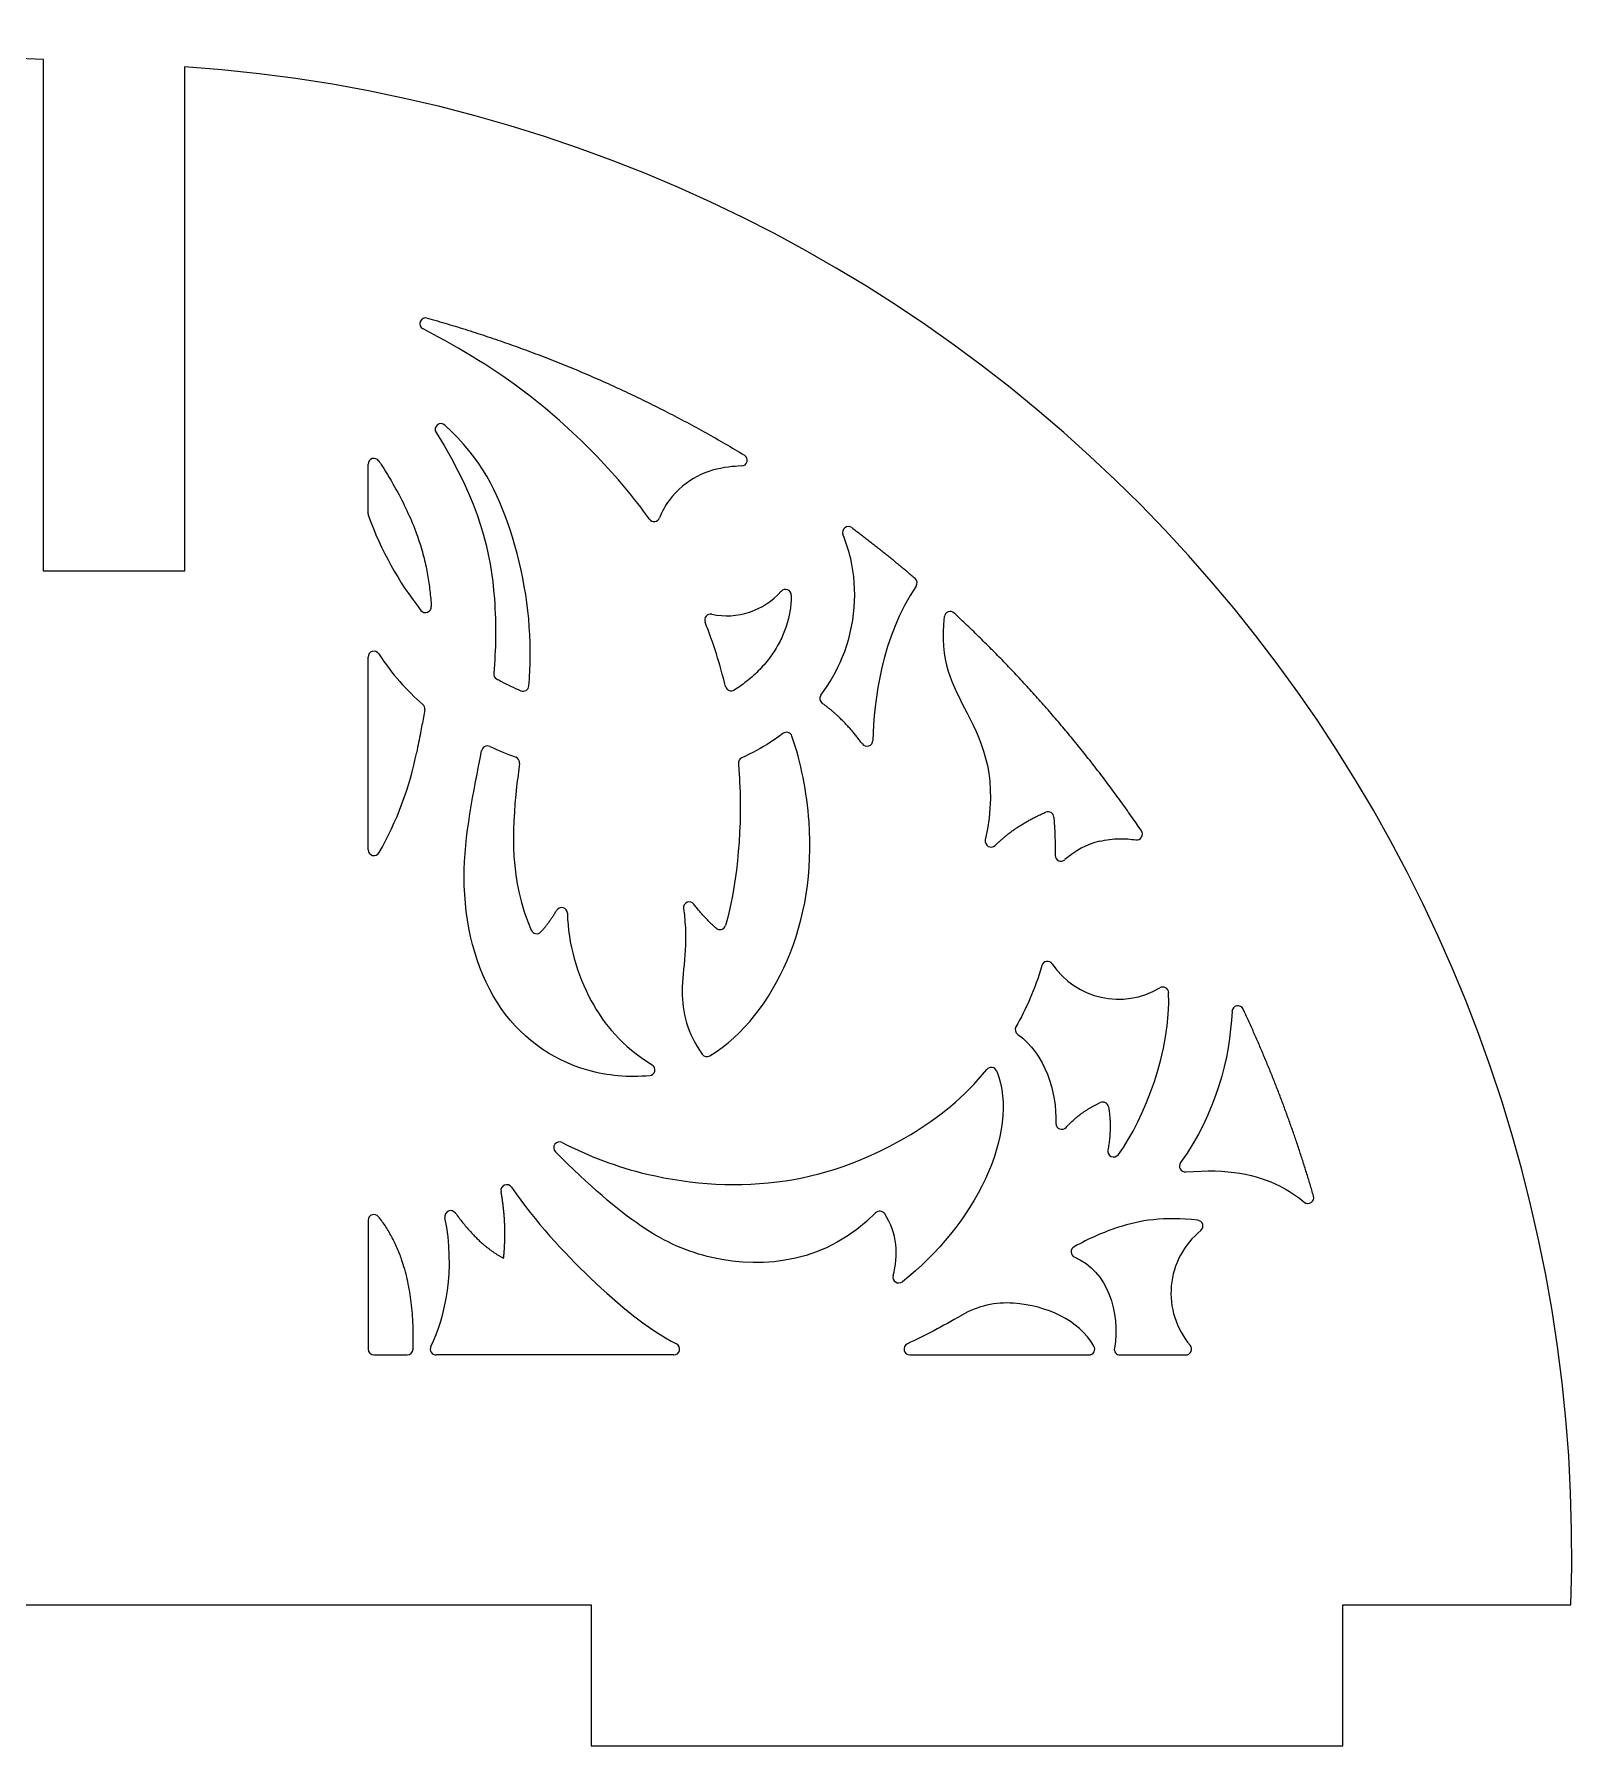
# Model space of a CAD drawing. Header units: millimetres. Extents: x -254 to 403, y -359 to 324.
# Drawn here: x 147.7 to 213.1, y 205.5 to 278.4 of the extents above; entities that cross this region are included whole.
import ezdxf

# ---------------------------------------------------------------- set-up
doc = ezdxf.new("R2010")
doc.units = ezdxf.units.MM
doc.header["$MEASUREMENT"] = 0
doc.layers.add('Layer 03', color=5, linetype='Continuous')

msp = doc.modelspace()

# ---------------------------------------------------------------- linework, layer by layer
at = {"layer": 'Layer 03'}
for p, q in [((148.065, 255.518), (148.065, 277.291)), ((154.065, 276.981), (154.065, 255.518)), ((161.882, 257.947), (161.882, 260.064)), ((154.065, 255.518), (148.065, 255.518)), ((161.882, 243.656), (161.882, 251.854)), ((161.882, 227.882), (161.882, 222.401)), ((162.131, 222.152), (163.548, 222.152)), ((174.898, 222.152), (164.779, 222.152)), ((184.948, 222.152), (192.573, 222.152)), ((193.9, 222.152), (196.693, 222.152)), ((127, 211.518), (171.382, 211.518)), ((171.382, 211.518), (171.382, 205.518)), ((203.382, 205.518), (203.382, 211.518)), ((203.382, 211.518), (213.092, 211.518)), ((171.382, 205.518), (203.382, 205.518))]:
    msp.add_line(p, q, dxfattribs=at)
for centre, radius, start, end in [((102.56, -686.532), 964.897, 87.296904, 90), ((149.697, 213.699), 63.433, 358.02983, 86.0511), ((164.333, 266.043), 0.249, 74.37819, 242.81135), ((164.986, 261.541), 0.249, 47.71052, 212.44543), ((162.131, 260.064), 0.249, 33.23094, 180), ((177.774, 260.237), 0.249, 271.57987, 58.89603), ((162.131, 257.947), 0.249, 180, 199.98818), ((177.158, 256.682), 3.071, 143.30576, 158.95611), ((175.641, 262.861), 14.625, 199.98818, 218.06913), ((174.059, 257.874), 0.249, 215.55032, 338.95611), ((182.328, 257.165), 0.249, 53.10334, 202.89497), ((185.008, 255.017), 0.249, 325.82876, 49.4822), ((177.158, 256.682), 3.071, 257.86598, 318.66053), ((179.651, 254.489), 0.249, 359.61888, 138.66053), ((164.323, 253.997), 0.249, 218.06913, 3.96019), ((176.46, 253.436), 0.249, 77.86598, 201.4076), ((186.662, 253.545), 0.249, 47.14752, 172.18014), ((162.131, 251.854), 0.249, 32.87019, 180), ((167.476, 251.146), 0.249, 174.70361, 240.62906), ((168.478, 250.65), 0.249, 246.39549, 355.43051), ((177.341, 250.664), 0.249, 193.86397, 302.05679), ((181.363, 250.09), 0.249, 143.4454, 234.98629), ((164.046, 249.654), 0.249, 350.26043, 49.22496), ((179.694, 248.405), 0.249, 19.34346, 127.27653), ((150.195, 250.527), 14.021, 330.07609, 348.83064), ((166.96, 247.824), 0.249, 65.46742, 168.9317), ((183.124, 248.31), 0.249, 216.57322, 358.99315), ((168.078, 247.361), 0.249, 352.63049, 69.34204), ((177.895, 247.34), 0.249, 114.39765, 184.98268), ((190.832, 245.022), 0.249, 3.61793, 112.83278), ((188.403, 244.018), 0.249, 167.78746, 314.39869), ((194.601, 244.321), 0.249, 261.23415, 34.29163), ((162.131, 243.656), 0.249, 180, 330.07609), ((191.385, 243.417), 0.249, 180.2203, 312.11152), ((193.839, 240.703), 3.41, 103.77418, 132.11152), ((170.119, 240.945), 0.249, 1.24593, 150.04878), ((175.556, 241.187), 0.249, 36.82901, 188.34402), ((176.86, 240.504), 0.249, 228.70847, 343.58305), ((169.056, 240.33), 0.249, 203.88703, 317.23745), ((190.804, 238.658), 0.249, 33.9662, 164.03973), ((193.839, 240.703), 3.41, 213.9662, 300.88583), ((195.718, 237.562), 0.249, 2.28491, 120.88583), ((198.911, 236.765), 0.249, 25.11116, 177.49313), ((189.682, 235.998), 0.249, 150.22612, 234.93503), ((176.307, 235.096), 0.249, 215.4528, 301.23274), ((173.845, 234.287), 0.249, 275.89736, 58.02749), ((188.414, 234.145), 0.249, 21.17783, 140.80409), ((193.16, 232.668), 0.249, 9.79603, 114.79556), ((191.413, 232.004), 0.249, 178.62069, 318.05663), ((170.034, 230.973), 0.249, 62.46403, 225.14922), ((193.624, 230.83), 0.249, 169.45114, 323.66405), ((196.676, 230.192), 0.249, 144.45066, 274.75001), ((167.785, 229.151), 0.249, 34.31603, 190.6331), ((201.895, 228.847), 0.249, 229.56415, 16.18247), ((162.131, 227.882), 0.249, 38.30752, 180), ((165.398, 228.045), 0.249, 35.96936, 191.56689), ((183.668, 228.023), 0.249, 33.34089, 135.60546), ((199.484, 224.784), 3.421, 128.94143, 220.50297), ((197.177, 227.639), 0.249, 308.94143, 83.21878), ((192.064, 226.541), 0.249, 118.50751, 247.05011), ((184.475, 225.466), 0.249, 165.16255, 307.88734), ((189.073, 220.574), 3.791, 85.58041, 120.23225), ((162.131, 222.401), 0.249, 180, 270), ((163.548, 222.401), 0.249, 270, 358.10163), ((164.779, 222.401), 0.249, 153.79365, 270), ((174.898, 222.401), 0.249, 270, 62.7825), ((184.948, 222.401), 0.249, 115.07244, 270), ((192.573, 222.401), 0.249, 270, 31.02215), ((193.9, 222.401), 0.249, 169.68485, 270), ((196.693, 222.401), 0.249, 270, 40.50297)]:
    msp.add_arc(centre, radius, start, end, dxfattribs=at)
for points, weights in [([(164.4, 266.283), (171.548, 264.284), (177.903, 260.45)], [0.926510013094, 0.891902784326, 0.874453542329]), ([(182.478, 257.364), (183.858, 256.328), (185.17, 255.207)], [0.864062627943, 0.861539309701, 0.859881735111]), ([(194.807, 244.461), (191.341, 249.544), (186.831, 253.727)], [0.861136586698, 0.854217381816, 0.858108959731]), ([(202.134, 228.916), (200.946, 233.01), (199.137, 236.87)], [0.903593363073, 0.887385393595, 0.876780427351])]:
    msp.add_rational_spline(points, weights, degree=2, dxfattribs=at)
for points, knots in [([(173.857, 257.73), (173.221, 258.619), (171.007, 261.274), (167.649, 264.06), (164.219, 265.821)], [221.78472, 221.78472, 221.78472, 221.78472, 225.35111, 232.503683, 232.503683, 232.503683, 232.503683]), ([(168.726, 250.63), (168.757, 251.016), (168.871, 253.164), (168.306, 256.948), (166.707, 260.313), (165.154, 261.725)], [180.384908, 180.384908, 180.384908, 180.384908, 181.75958, 188.037285, 193.094021, 193.094021, 193.094021, 193.094021]), ([(164.776, 261.407), (166.662, 258.44), (167.381, 254.929), (167.32, 252.169), (167.228, 251.169)], [193.812813, 193.812813, 193.812813, 193.812813, 199.345818, 202.645213, 202.645213, 202.645213, 202.645213]), ([(162.339, 260.201), (162.382, 260.136), (162.642, 259.734), (163.225, 258.762), (163.798, 257.559), (164.17, 256.444), (164.352, 255.716), (164.474, 255.022), (164.538, 254.458), (164.564, 254.123), (164.572, 254.014)], [67.566347, 67.566347, 67.566347, 67.566347, 67.800521, 69.00721, 70.9818, 71.801672, 72.543906, 73.240642, 73.921493, 74.252433, 74.252433, 74.252433, 74.252433]), ([(177.781, 259.988), (177.597, 259.983), (176.514, 259.895), (175.411, 259.477), (174.696, 258.517)], [251.252937, 251.252937, 251.252937, 251.252937, 252.100271, 256.191309, 256.191309, 256.191309, 256.191309]), ([(181.163, 250.238), (181.537, 250.743), (182.609, 252.634), (182.759, 255.132), (182.236, 256.743), (182.099, 257.068)], [182.218339, 182.218339, 182.218339, 182.218339, 184.360521, 189.745825, 191.208601, 191.208601, 191.208601, 191.208601]), ([(179.9, 254.487), (179.899, 254.405), (179.889, 254.121), (179.824, 253.634), (179.685, 253.139), (179.528, 252.749), (179.334, 252.354), (179.026, 251.865), (178.562, 251.313), (178.102, 250.895), (177.727, 250.617), (177.547, 250.499), (177.473, 250.453)], [71.92279, 71.92279, 71.92279, 71.92279, 72.17013, 72.778126, 73.399542, 73.715427, 74.041679, 74.727181, 75.450731, 76.206574, 76.595641, 76.856292, 76.856292, 76.856292, 76.856292]), ([(186.415, 253.578), (186.16, 251.719), (187.521, 249.359), (188.727, 246.689), (188.16, 244.07)], [284.929273, 284.929273, 284.929273, 284.929273, 290.158659, 296.206883, 296.206883, 296.206883, 296.206883]), ([(167.353, 250.929), (167.412, 250.896), (167.746, 250.712), (168.09, 250.548), (168.378, 250.422)], [202.932867, 202.932867, 202.932867, 202.932867, 203.135298, 204.081177, 204.081177, 204.081177, 204.081177]), ([(164.292, 249.612), (164.274, 249.507), (164.216, 249.181), (164.103, 248.58), (164.005, 248.085), (163.951, 247.81)], [140.982109, 140.982109, 140.982109, 140.982109, 141.304592, 141.978949, 142.823111, 142.823111, 142.823111, 142.823111]), ([(176.436, 234.883), (177.859, 235.746), (180.19, 238.834), (180.991, 243.896), (180.312, 247.396), (179.929, 248.487)], [315.710634, 315.710634, 315.710634, 315.710634, 321.716849, 328.042819, 331.769786, 331.769786, 331.769786, 331.769786]), ([(179.543, 248.603), (179.372, 248.472), (178.824, 248.088), (178.219, 247.761), (177.792, 247.567)], [332.240733, 332.240733, 332.240733, 332.240733, 332.934084, 334.376272, 334.376272, 334.376272, 334.376272]), ([(173.87, 234.039), (172.979, 233.947), (170.35, 234.197), (166.939, 236.719), (165.532, 242.219), (166.372, 246.114), (166.716, 247.871)], [347.673249, 347.673249, 347.673249, 347.673249, 350.988716, 357.314686, 363.640657, 369.347031, 369.347031, 369.347031, 369.347031]), ([(168.325, 247.329), (168.284, 247.006), (168.018, 244.845), (167.898, 242.331), (168.828, 240.229)], [328.957073, 328.957073, 328.957073, 328.957073, 330.027787, 335.996599, 335.996599, 335.996599, 335.996599]), ([(177.647, 247.319), (177.669, 247.058), (177.845, 244.491), (177.537, 241.924), (177.098, 240.434)], [296.496899, 296.496899, 296.496899, 296.496899, 297.403618, 305.396746, 305.396746, 305.396746, 305.396746]), ([(193.027, 244.015), (193.304, 244.083), (193.809, 244.145), (194.335, 244.11), (194.563, 244.075)], [303.047663, 303.047663, 303.047663, 303.047663, 304.549495, 305.695614, 305.695614, 305.695614, 305.695614]), ([(175.31, 241.151), (175.539, 239.588), (175.005, 237.704), (175.469, 235.843), (176.104, 234.951)], [308.010866, 308.010866, 308.010866, 308.010866, 311.818409, 315.336348, 315.336348, 315.336348, 315.336348]), ([(170.368, 240.951), (170.397, 239.644), (171.085, 237.237), (172.676, 235.31), (173.977, 234.498)], [338.34461, 338.34461, 338.34461, 338.34461, 342.966929, 347.053089, 347.053089, 347.053089, 347.053089]), ([(170.149, 231.194), (171.279, 230.605), (174.302, 229.474), (179.772, 229.149), (184.739, 231.102), (187.251, 233.114), (188.221, 234.303)], [423.129353, 423.129353, 423.129353, 423.129353, 427.680585, 434.547531, 441.414476, 446.52144, 446.52144, 446.52144, 446.52144]), ([(183.49, 228.197), (181.442, 226.105), (176.373, 225.497), (172.771, 227.899), (169.858, 230.797)], [462.941745, 462.941745, 462.941745, 462.941745, 472.06402, 480.275545, 480.275545, 480.275545, 480.275545]), ([(196.697, 229.944), (198.493, 230.093), (200.197, 229.735), (201.426, 228.92), (201.733, 228.657)], [153.011904, 153.011904, 153.011904, 153.011904, 156.891964, 158.424247, 158.424247, 158.424247, 158.424247]), ([(167.991, 229.292), (169.007, 227.803), (171.472, 225.167), (173.768, 223.262), (175.012, 222.622)], [262.676914, 262.676914, 262.676914, 262.676914, 266.697962, 270.995496, 270.995496, 270.995496, 270.995496]), ([(197.207, 227.886), (195.758, 228.058), (193.992, 227.746), (192.578, 227.103), (191.945, 226.76)], [138.751999, 138.751999, 138.751999, 138.751999, 142.186122, 144.683822, 144.683822, 144.683822, 144.683822]), ([(187.164, 223.849), (187.157, 223.845), (186.337, 223.368), (185.579, 222.971), (184.843, 222.626)], [157.677208, 157.677208, 157.677208, 157.677208, 157.700494, 160.334661, 160.334661, 160.334661, 160.334661])]:
    msp.add_open_spline(points, degree=3, knots=knots, dxfattribs=at)
for points, degree in [([(185.214, 254.878), (183.762, 252.739), (183.402, 249.983), (183.373, 248.306)], 3), ([(177.099, 250.604), (176.869, 251.538), (176.577, 252.455), (176.228, 253.345)], 3), ([(162.34, 251.989), (162.896, 251.13), (163.533, 250.426), (164.209, 249.843)], 3), ([(182.924, 248.162), (182.104, 249.267), (181.22, 249.886)], 2), ([(167.064, 248.05), (167.439, 247.879), (167.808, 247.729), (168.166, 247.594)], 3), ([(188.578, 243.84), (189.479, 244.723), (190.735, 245.251)], 2), ([(191.08, 245.038), (191.116, 244.466), (191.134, 243.927), (191.136, 243.416)], 3), ([(176.695, 240.317), (176.181, 240.769), (175.756, 241.337)], 2), ([(169.239, 240.161), (169.613, 240.566), (169.903, 241.07)], 2), ([(190.565, 238.727), (190.27, 237.697), (189.885, 236.855), (189.466, 236.121)], 3), ([(193.824, 230.682), (194.96, 232.226), (196.064, 235.138), (195.966, 237.572)], 3), ([(198.663, 236.775), (198.575, 234.775), (197.993, 232.464), (196.473, 230.337)], 3), ([(189.539, 235.794), (190.715, 234.968), (191.197, 233.357), (191.164, 232.01)], 3), ([(188.646, 234.235), (189.675, 231.581), (187.67, 227.637), (184.628, 225.27)], 3), ([(191.598, 231.837), (192.188, 232.493), (193.055, 232.894)], 2), ([(193.405, 232.71), (193.557, 231.832), (193.379, 230.876)], 2), ([(167.651, 226.274), (167.8, 227.721), (167.54, 229.105)], 2), ([(163.796, 222.393), (163.917, 226.023), (162.327, 228.036)], 2), ([(165.6, 228.191), (166.616, 226.791), (167.651, 226.274)], 2), ([(184.234, 225.53), (184.462, 226.391), (184.423, 227.329), (183.876, 228.16)], 3), ([(164.555, 222.511), (165.18, 223.779), (165.606, 225.79), (165.154, 227.995)], 3), ([(191.967, 226.312), (193.36, 225.722), (193.93, 223.959), (193.655, 222.445)], 3), ([(192.786, 222.529), (192.112, 223.651), (190.789, 224.243), (189.365, 224.353)], 3)]:
    msp.add_open_spline(points, degree=degree, dxfattribs=at)

doc.saveas('drawing.dxf')
